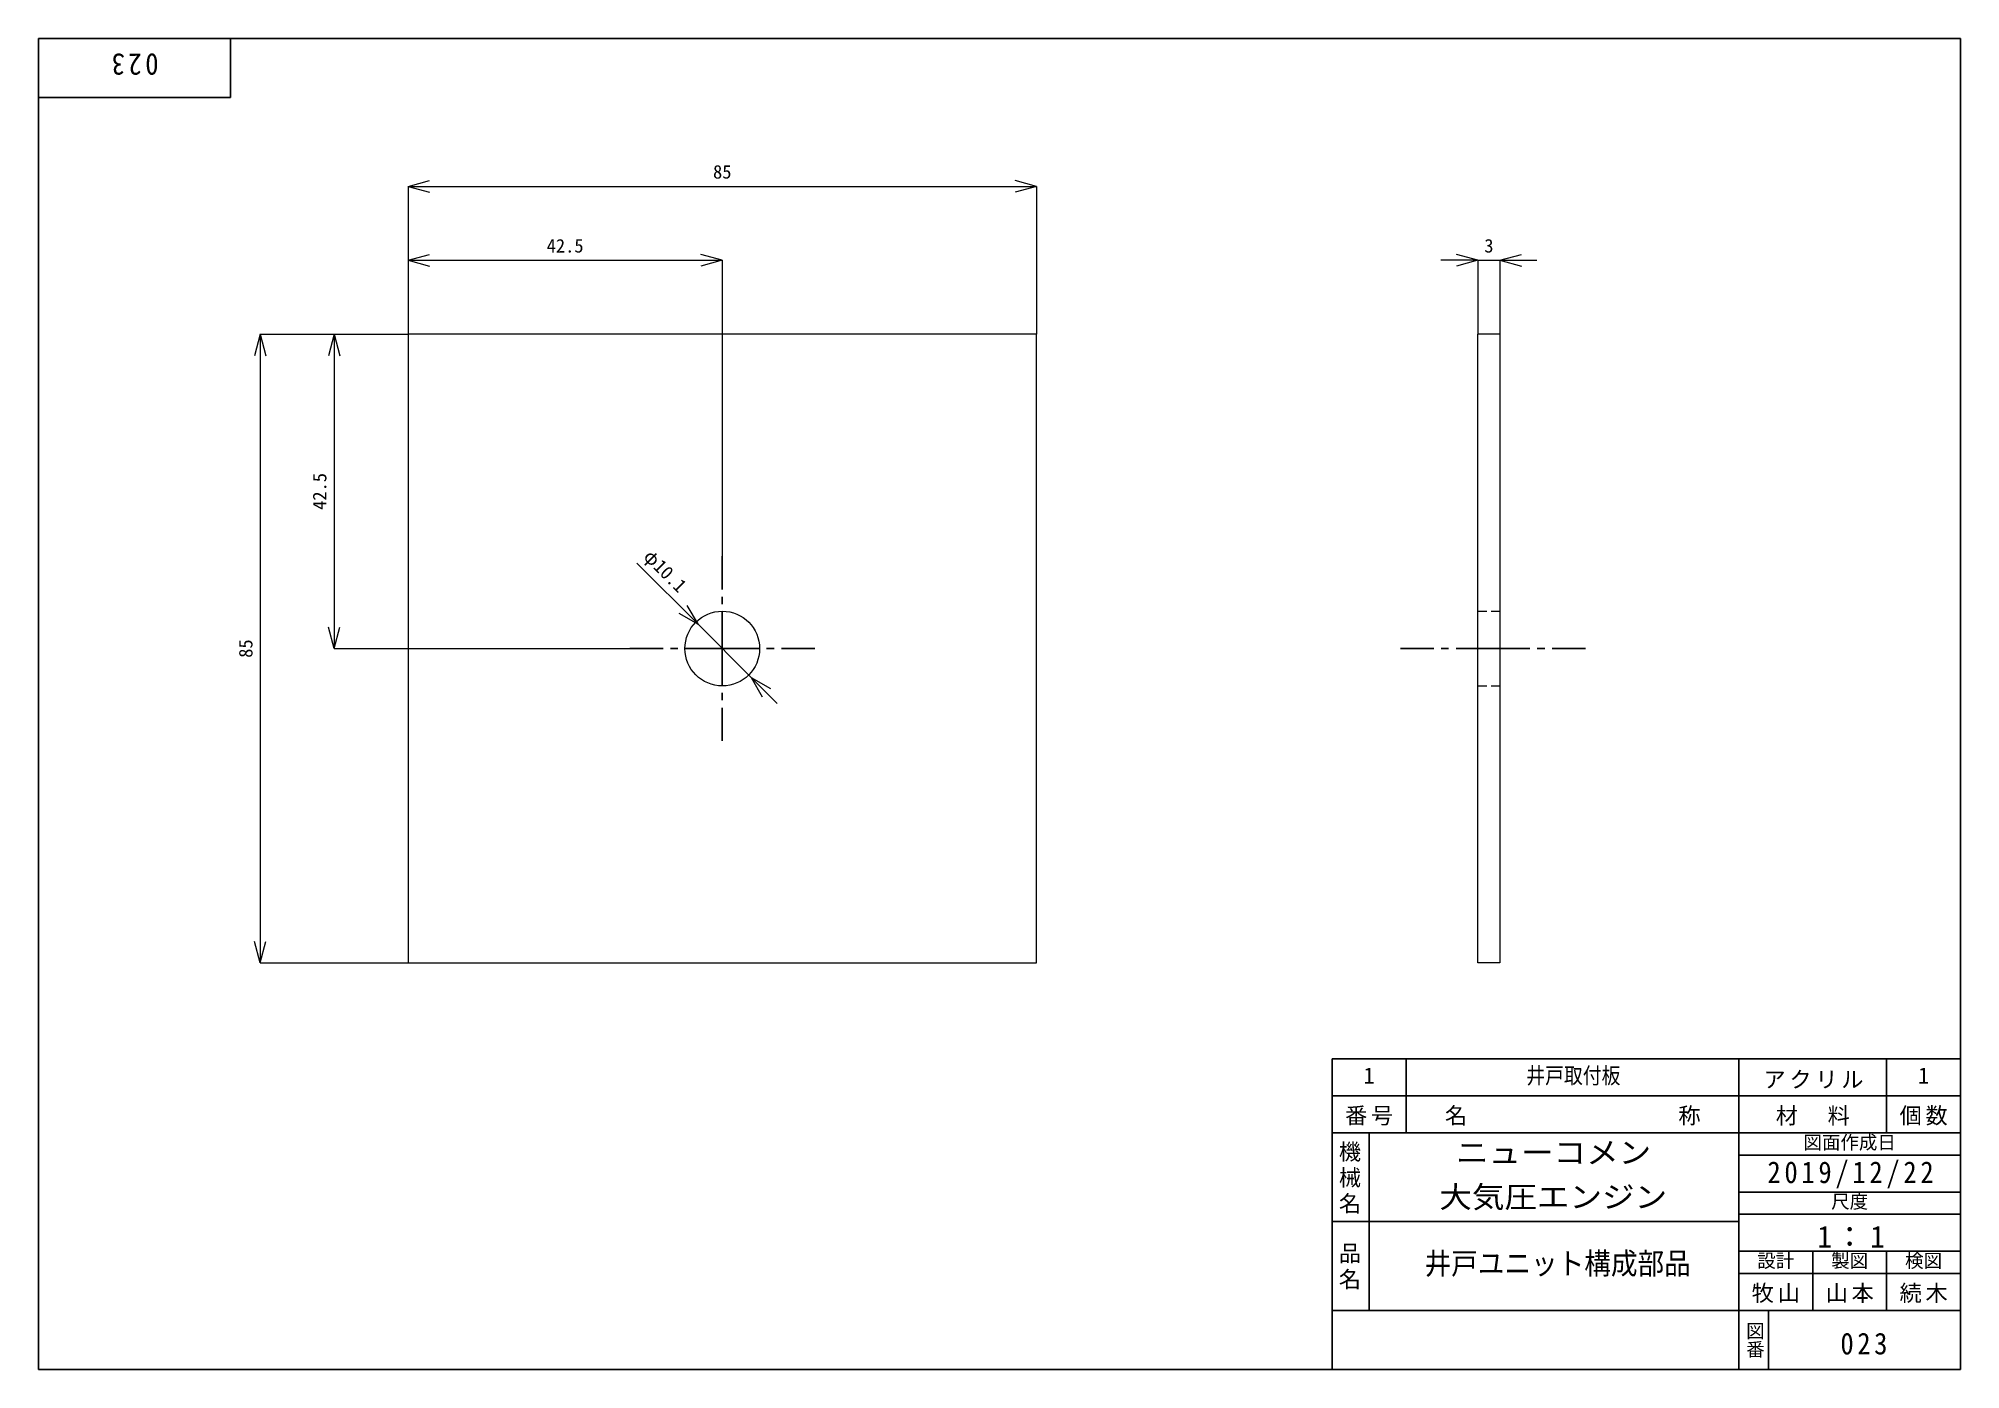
# Model space of a CAD drawing. Units: millimetres on the paper. Extents: x -130 to 130, y -94 to 86.
import ezdxf
from ezdxf.enums import TextEntityAlignment as Align

# ---------------------------------------------------------------- set-up
doc = ezdxf.new("R2010")
doc.units = ezdxf.units.MM
doc.linetypes.add('CHAIN1', pattern=[8, 5, -1, 1, -1])
doc.linetypes.add('DASHED1', pattern=[1.8, 1.2, -0.6])
doc.layers.add('0-7_表題欄内文字', color=7, linetype='Continuous')
for name, color, linetype, lineweight in [('0-F_輪郭線・表題欄', 7, 'Continuous', 25), ('1-1_実線', 7, 'Continuous', 18), ('1-2_中央線', 7, 'CHAIN1', 25), ('1-3_隠れ線', 4, 'DASHED1', 9), ('1-9_寸法線', 4, 'Continuous', 9)]:
    doc.layers.add(name, color=color, linetype=linetype, lineweight=lineweight)
doc.styles.add('@ＭＳ ゴシック', font='')
doc.styles.add('ＭＳ ゴシック', font='')
doc.styles.get('@ＭＳ ゴシック').set_extended_font_data('@MS Gothic')
doc.styles.get('ＭＳ ゴシック').set_extended_font_data('MS Gothic')

msp = doc.modelspace()

# ---------------------------------------------------------------- linework, layer by layer
at = {"layer": '0-F_輪郭線・表題欄'}
for p, q in [((-130, 86.5), (-130, -93.5)), ((130, 86.5), (-130, 86.5)), ((-104, 78.5), (-104, 86.5)), ((130, -93.5), (130, 86.5)), ((-104, 78.5), (-130, 78.5)), ((45, -51.5), (130, -51.5)), ((45, -93.5), (45, -51.5)), ((55, -61.5), (55, -51.5)), ((100, -93.5), (100, -51.5)), ((120, -61.5), (120, -51.5)), ((45, -56.5), (130, -56.5)), ((45, -61.5), (130, -61.5)), ((50, -85.5), (50, -61.5)), ((100, -64.5), (130, -64.5)), ((100, -69.5), (130, -69.5)), ((100, -72.5), (130, -72.5)), ((45, -73.5), (100, -73.5)), ((100, -77.5), (130, -77.5)), ((110, -85.5), (110, -77.5)), ((120, -85.5), (120, -77.5)), ((100, -80.5), (130, -80.5)), ((45, -85.5), (130, -85.5)), ((104, -93.5), (104, -85.5)), ((-130, -93.5), (130, -93.5))]:
    msp.add_line(p, q, dxfattribs=at)
at = {"layer": '1-1_実線'}
for p, q in [((67.701, 46.5), (64.701, 46.5)), ((64.701, -38.5), (64.701, 46.5)), ((67.701, 46.5), (67.701, -38.5)), ((67.701, -38.5), (64.701, -38.5))]:
    msp.add_line(p, q, dxfattribs=at)
at = {"layer": '1-1_実線', "color": 4, "lineweight": 9}
msp.add_line((-33.588, 0.088), (-40.73, 7.23), dxfattribs=at)
at = {"layer": '1-1_実線'}
msp.add_lwpolyline([(-80, -38.5), (5, -38.5), (5, 46.5), (-80, 46.5)], close=True, dxfattribs=at)
msp.add_circle((-37.5, 4), 5.05, dxfattribs=at)
at = {"layer": '1-2_中央線'}
for p, q in [((-37.5, 4), (-37.5, 16.5)), ((-37.5, 4), (-50, 4)), ((-37.5, 4), (-25, 4)), ((-37.5, 4), (-37.5, -8.5)), ((66.751, 4), (54.251, 4)), ((66.751, 4), (79.251, 4))]:
    msp.add_line(p, q, dxfattribs=at)
at = {"layer": '1-3_隠れ線'}
for p, q in [((64.701, 9.05), (67.701, 9.05)), ((64.701, -1.05), (67.701, -1.05))]:
    msp.add_line(p, q, dxfattribs=at)
at = {"layer": '1-9_寸法線'}
for p, q in [((-80, 66.5), (-77.102, 67.276)), ((-80, 66.5), (-77.102, 65.724)), ((-80, 66.5), (5, 66.5)), ((-80, 66.5), (-80, 56.5)), ((5, 66.5), (2.102, 67.276)), ((5, 66.5), (2.102, 65.724)), ((5, 66.5), (5, 46.5)), ((-80, 56.5), (-77.102, 57.276)), ((-37.5, 56.5), (-40.398, 57.276)), ((64.701, 56.5), (61.803, 57.276)), ((67.701, 56.5), (70.599, 57.276)), ((-80, 56.5), (-77.102, 55.724)), ((-80, 56.5), (-80, 46.5)), ((-80, 56.5), (-37.5, 56.5)), ((-37.5, 56.5), (-40.398, 55.724)), ((-37.5, 56.5), (-37.5, 16.5)), ((64.701, 56.5), (59.701, 56.5)), ((64.701, 56.5), (61.803, 55.724)), ((64.701, 56.5), (67.701, 56.5)), ((64.701, 56.5), (64.701, 46.5)), ((67.701, 56.5), (72.701, 56.5)), ((67.701, 56.5), (70.599, 55.724)), ((67.701, 56.5), (67.701, 46.5)), ((-100, 46.5), (-100.776, 43.602)), ((-100, 46.5), (-99.224, 43.602)), ((-100, 46.5), (-100, -38.5)), ((-100, 46.5), (-90, 46.5)), ((-90, 46.5), (-90.776, 43.602)), ((-90, 46.5), (-89.224, 43.602)), ((-90, 46.5), (-90, 4)), ((-90, 46.5), (-80, 46.5)), ((-40.73, 7.23), (-49.038, 15.538)), ((-40.73, 7.23), (-43.328, 8.73)), ((-40.73, 7.23), (-42.23, 9.828)), ((-90, 4), (-90.776, 6.898)), ((-90, 4), (-89.224, 6.898)), ((-90, 4), (-50, 4)), ((-33.588, 0.088), (-30.99, -1.412)), ((-100, -38.5), (-100.776, -35.602)), ((-100, -38.5), (-99.224, -35.602)), ((-100, -38.5), (-80, -38.5))]:
    msp.add_line(p, q, dxfattribs=at)
msp.add_lwpolyline([(-30.053, -3.447), (-33.588, 0.088), (-32.088, -2.51)], dxfattribs=at)

# ---------------------------------------------------------------- texts
at = {"layer": '0-7_表題欄内文字', "style": 'ＭＳ ゴシック'}
for p in [(49.25, -55.5), (124.25, -55.5)]:
    msp.add_text('1', height=2.199, dxfattribs=at).set_placement(p, align=Align.BOTTOM_LEFT)
for s, height, width, p in [('井戸取付板', 2.199, 0.85, (71.25, -55.5)), ('ニューコメン', 2.933, 1.1, (61.75, -66.5)), ('大気圧エンジン', 2.933, 1.1, (59.5, -72.5)), ('井戸ユニット構成部品', 2.933, 0.9, (57.5, -81.5))]:
    msp.add_text(s, height=height, dxfattribs=dict(at, width=width)).set_placement(p, align=Align.BOTTOM_LEFT)
at = {"layer": '0-7_表題欄内文字', "color": 4, "style": 'ＭＳ ゴシック'}
for s, p in [('図面作成日', (108.75, -64.25)), ('尺度', (112.5, -72.25)), ('設計', (102.5, -80.25)), ('製図', (112.5, -80.25)), ('検図', (122.5, -80.25))]:
    msp.add_text(s, height=1.833, dxfattribs=at).set_placement(p, align=Align.BOTTOM_LEFT)
at = {"layer": '0-7_表題欄内文字', "color": 4, "style": '@ＭＳ ゴシック'}
msp.add_text('図番', height=1.833, rotation=270, dxfattribs=at).set_placement((100.75, -87), align=Align.BOTTOM_LEFT)
at = {"layer": '0-7_表題欄内文字', "attachment_point": 7}
for s, insert, char_height, rotation, style in [('\\T1.27;\\W0.9;023', (-113.75, 84.5), 2.933, 180, 'ＭＳ ゴシック'), ('\\T1.17;機械名', (46, -62.5), 2.199, 270, '@ＭＳ ゴシック'), ('\\T1.17;品名', (46, -76.25), 2.199, 270, '@ＭＳ ゴシック')]:
    msp.add_mtext(s, dxfattribs=dict(at, insert=insert, char_height=char_height, rotation=rotation, style=style))
at = {"layer": '0-7_表題欄内文字', "attachment_point": 7, "style": 'ＭＳ ゴシック'}
for s, insert, char_height in [('\\T1.17;アクリル', (103.341, -55.5), 2.199), ('\\T1.17;番号', (46.75, -60.5), 2.199), ('\\T1.17;名\u3000\u3000\u3000\u3000\u3000\u3000\u3000\u3000称', (60.25, -60.5), 2.199), ('\\T1.17;材\u3000料', (105, -60.5), 2.199), ('\\T1.17;個数', (121.75, -60.5), 2.199), ('\\T1.28;\\W0.9;2019/12/22', (103.875, -69), 2.933), ('\\T1.19;1：1', (110.625, -77), 2.933), ('\\T1.17;牧山', (101.75, -84.5), 2.199), ('\\T1.17;山本', (111.75, -84.5), 2.199), ('\\T1.17;続木', (121.75, -84.5), 2.199), ('\\T1.27;\\W0.9;023', (113.75, -91.5), 2.933)]:
    msp.add_mtext(s, dxfattribs=dict(at, insert=insert, char_height=char_height))
at = {"layer": '1-1_実線', "color": 4, "style": 'ＭＳ ゴシック'}
msp.add_text('φ10.1', height=1.833, rotation=315, dxfattribs=at).set_placement((-48.685, 15.892), align=Align.BOTTOM_LEFT)
at = {"layer": '1-9_寸法線', "style": 'ＭＳ ゴシック'}
for s, p in [('85', (-38.75, 67)), ('42.5', (-61.25, 57)), ('3', (65.576, 57))]:
    msp.add_text(s, height=1.833, dxfattribs=at).set_placement(p, align=Align.BOTTOM_LEFT)
for s, p in [('42.5', (-90.5, 22.75)), ('85', (-100.5, 2.75))]:
    msp.add_text(s, height=1.833, rotation=90, dxfattribs=at).set_placement(p, align=Align.BOTTOM_LEFT)

doc.saveas('drawing.dxf')
